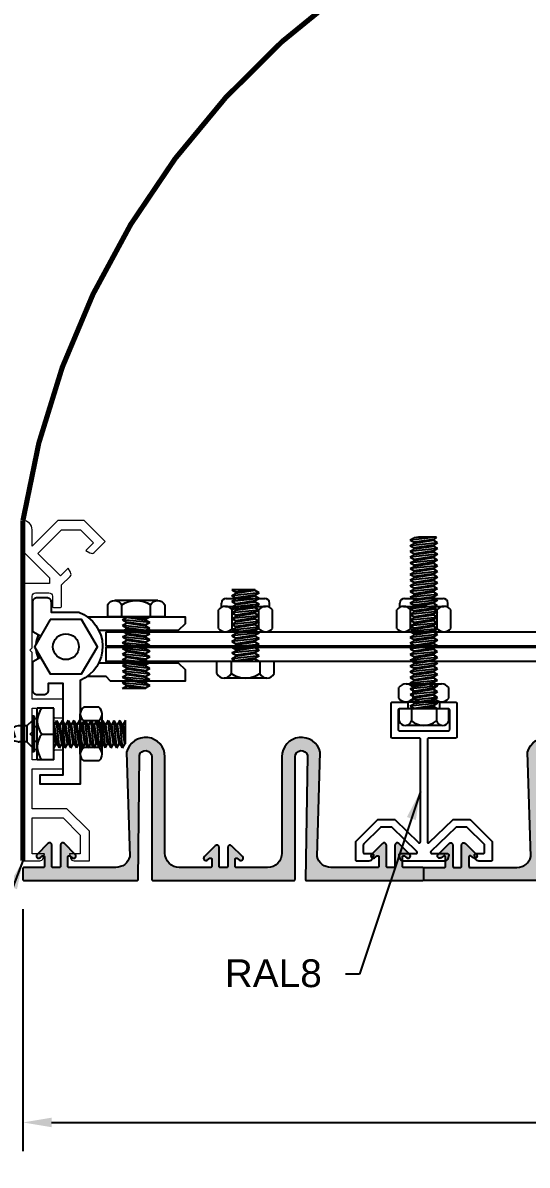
# Model space of a CAD drawing. Header units: inches. Extents: x 1.1 to 32.4, y -12.4 to 24.8.
# Drawn here: x 13.33 to 17.73, y -12.34 to -2.37 of the extents above; entities that cross this region are included whole.
import ezdxf

# ---------------------------------------------------------------- set-up
doc = ezdxf.new("R2010")
doc.units = ezdxf.units.IN
doc.header["$MEASUREMENT"] = 0
for name, color, linetype in [('Anchors', 4, 'Continuous'), ('Dimensions', 3, 'Continuous'), ('Fillers', 2, 'Continuous'), ('Metals', 7, 'Continuous')]:
    doc.layers.add(name, color=color, linetype=linetype)
doc.styles.add('Arial', font='arial.ttf')
doc.dimstyles.new('Arial', dxfattribs={"dimtxt": 0.25, "dimasz": 0.25, "dimexe": 0.25, "dimexo": 0.25, "dimgap": 0.25, "dimtad": 0, "dimtih": 1, "dimtoh": 1, "dimdec": 4, "dimzin": 0, "dimdsep": 46, "dimlunit": 4, "dimtxsty": 'Arial', "dimcen": 0.25, "dimadec": 0, "dimazin": 0, "dimtfac": 1, "dimtdec": 4, "dimtofl": 0, "dimtmove": 0, "dimatfit": 3, "dimfxl": 0, "dimfrac": 2, "dimtolj": 1, "dimtzin": 0, "dimarcsym": 0})

# ---------------------------------------------------------------- blocks, each defined once
blk = doc.blocks.new('H14112')
for p, q in [((-0.2175, 0.1036), (-0.2175, -0.0004)), ((-0.155, 0.1436), (0.155, 0.1436)), ((-0.1088, -0.0004), (-0.1088, 0.1036)), ((0.1088, -0.0004), (0.1088, 0.1036)), ((0.2175, 0.1036), (0.2175, -0.0004)), ((-0.119, 0), (-0.085, -0.0196)), ((-0.085, -0.0196), (0.0485, 0)), ((0.0943, 0), (0.085, -0.0054)), ((-0.2175, -0.0004), (0.2175, -0.0004)), ((-0.119, -0.05), (0.119, -0.025)), ((-0.119, -0.05), (-0.085, -0.0304)), ((-0.119, -0.05), (-0.085, -0.0696)), ((-0.119, -0.1), (0.119, -0.075)), ((-0.119, -0.1), (-0.085, -0.0804)), ((-0.085, -0.0304), (0.085, -0.0054)), ((-0.085, -0.0196), (-0.085, -0.0304)), ((-0.085, -0.0696), (0.085, -0.0446)), ((-0.085, -0.0804), (0.085, -0.0554)), ((-0.085, -0.0696), (-0.085, -0.0804)), ((-0.085, -0.1196), (0.085, -0.0946)), ((0.119, -0.025), (0.085, -0.0054)), ((0.119, -0.025), (0.085, -0.0446)), ((0.085, -0.0446), (0.085, -0.0554)), ((0.119, -0.075), (0.085, -0.0554)), ((0.119, -0.075), (0.085, -0.0946)), ((0.085, -0.0946), (0.085, -0.1054)), ((-0.119, -0.1), (-0.085, -0.1196)), ((-0.119, -0.15), (0.119, -0.125)), ((-0.119, -0.15), (-0.085, -0.1304)), ((-0.119, -0.15), (-0.085, -0.1696)), ((-0.119, -0.2), (0.119, -0.175)), ((-0.119, -0.2), (-0.085, -0.1804)), ((-0.085, -0.1304), (0.085, -0.1054)), ((-0.085, -0.1196), (-0.085, -0.1304)), ((-0.085, -0.1696), (0.085, -0.1446)), ((-0.085, -0.1804), (0.085, -0.1554)), ((-0.085, -0.1696), (-0.085, -0.1804)), ((-0.085, -0.2196), (0.085, -0.1946)), ((0.119, -0.125), (0.085, -0.1054)), ((0.119, -0.125), (0.085, -0.1446)), ((0.085, -0.1446), (0.085, -0.1554)), ((0.119, -0.175), (0.085, -0.1554)), ((0.119, -0.175), (0.085, -0.1946)), ((0.085, -0.1946), (0.085, -0.2054)), ((-0.119, -0.2), (-0.085, -0.2196)), ((-0.119, -0.25), (0.119, -0.225)), ((-0.119, -0.25), (-0.085, -0.2304)), ((-0.119, -0.25), (-0.085, -0.2696)), ((-0.119, -0.3), (0.119, -0.275)), ((-0.119, -0.3), (-0.085, -0.2804)), ((-0.085, -0.2304), (0.085, -0.2054)), ((-0.085, -0.2196), (-0.085, -0.2304)), ((-0.085, -0.2696), (0.085, -0.2446)), ((-0.085, -0.2804), (0.085, -0.2554)), ((-0.085, -0.2696), (-0.085, -0.2804)), ((-0.085, -0.3196), (0.085, -0.2946)), ((0.119, -0.225), (0.085, -0.2054)), ((0.119, -0.225), (0.085, -0.2446)), ((0.085, -0.2446), (0.085, -0.2554)), ((0.119, -0.275), (0.085, -0.2554)), ((0.119, -0.275), (0.085, -0.2946)), ((0.085, -0.2946), (0.085, -0.3054)), ((-0.119, -0.3), (-0.085, -0.3196)), ((-0.119, -0.35), (0.119, -0.325)), ((-0.119, -0.35), (-0.085, -0.3304)), ((-0.119, -0.35), (-0.085, -0.3696)), ((-0.119, -0.4), (0.119, -0.375)), ((-0.119, -0.4), (-0.085, -0.3804)), ((-0.085, -0.3304), (0.085, -0.3054)), ((-0.085, -0.3196), (-0.085, -0.3304)), ((-0.085, -0.3696), (0.085, -0.3446)), ((-0.085, -0.3804), (0.085, -0.3554)), ((-0.085, -0.3696), (-0.085, -0.3804)), ((-0.085, -0.4196), (0.085, -0.3946)), ((0.119, -0.325), (0.085, -0.3054)), ((0.119, -0.325), (0.085, -0.3446)), ((0.085, -0.3446), (0.085, -0.3554)), ((0.119, -0.375), (0.085, -0.3554)), ((0.119, -0.375), (0.085, -0.3946)), ((0.085, -0.3946), (0.085, -0.4054)), ((-0.119, -0.4), (-0.085, -0.4196)), ((-0.119, -0.45), (0.119, -0.425)), ((-0.119, -0.45), (-0.085, -0.4304)), ((-0.119, -0.45), (-0.085, -0.4696)), ((-0.119, -0.5), (0.119, -0.475)), ((-0.119, -0.5), (-0.085, -0.4804)), ((-0.085, -0.4304), (0.085, -0.4054)), ((-0.085, -0.4196), (-0.085, -0.4304)), ((-0.085, -0.4696), (0.085, -0.4446)), ((-0.085, -0.4804), (0.085, -0.4554)), ((-0.085, -0.4696), (-0.085, -0.4804)), ((-0.085, -0.5196), (0.085, -0.4946)), ((0.119, -0.425), (0.085, -0.4054)), ((0.119, -0.425), (0.085, -0.4446)), ((0.085, -0.4446), (0.085, -0.4554)), ((0.119, -0.475), (0.085, -0.4554)), ((0.119, -0.475), (0.085, -0.4946)), ((0.085, -0.4946), (0.085, -0.5054)), ((-0.119, -0.5), (-0.085, -0.5196)), ((-0.119, -0.55), (0.119, -0.525)), ((-0.119, -0.55), (-0.085, -0.5304)), ((-0.119, -0.55), (-0.085, -0.5696)), ((-0.119, -0.6), (0.119, -0.575)), ((-0.119, -0.6), (-0.085, -0.5804)), ((-0.085, -0.5304), (0.085, -0.5054)), ((-0.085, -0.5196), (-0.085, -0.5304)), ((-0.085, -0.5696), (0.085, -0.5446)), ((-0.085, -0.5804), (0.085, -0.5554)), ((-0.085, -0.5696), (-0.085, -0.5804)), ((-0.085, -0.6196), (0.085, -0.5946)), ((0.119, -0.525), (0.085, -0.5054)), ((0.119, -0.525), (0.085, -0.5446)), ((0.085, -0.5446), (0.085, -0.5554)), ((0.119, -0.575), (0.085, -0.5554)), ((0.119, -0.575), (0.085, -0.5946)), ((0.085, -0.5946), (0.085, -0.6054)), ((-0.119, -0.6), (-0.085, -0.6196)), ((-0.119, -0.65), (0.119, -0.625)), ((-0.119, -0.65), (-0.085, -0.6304)), ((-0.119, -0.65), (-0.085, -0.6696)), ((-0.119, -0.7), (0.119, -0.675)), ((-0.119, -0.7), (-0.085, -0.6804)), ((-0.085, -0.6304), (0.085, -0.6054)), ((-0.085, -0.6196), (-0.085, -0.6304)), ((-0.085, -0.6696), (0.085, -0.6446)), ((-0.085, -0.6804), (0.085, -0.6554)), ((-0.085, -0.6696), (-0.085, -0.6804)), ((-0.085, -0.7196), (0.085, -0.6946)), ((0.119, -0.625), (0.085, -0.6054)), ((0.119, -0.625), (0.085, -0.6446)), ((0.085, -0.6446), (0.085, -0.6554)), ((0.119, -0.675), (0.085, -0.6554)), ((0.119, -0.675), (0.085, -0.6946)), ((0.085, -0.6946), (0.085, -0.7054)), ((-0.119, -0.7), (-0.085, -0.7196)), ((-0.119, -0.75), (0.119, -0.725)), ((-0.119, -0.75), (-0.085, -0.7304)), ((-0.119, -0.75), (-0.085, -0.7696)), ((-0.119, -0.8), (0.119, -0.775)), ((-0.119, -0.8), (-0.085, -0.7804)), ((-0.085, -0.7304), (0.085, -0.7054)), ((-0.085, -0.7196), (-0.085, -0.7304)), ((-0.085, -0.7696), (0.085, -0.7446)), ((-0.085, -0.7804), (0.085, -0.7554)), ((-0.085, -0.7696), (-0.085, -0.7804)), ((-0.085, -0.8196), (0.085, -0.7946)), ((0.119, -0.725), (0.085, -0.7054)), ((0.119, -0.725), (0.085, -0.7446)), ((0.085, -0.7446), (0.085, -0.7554)), ((0.119, -0.775), (0.085, -0.7554)), ((0.119, -0.775), (0.085, -0.7946)), ((0.085, -0.7946), (0.085, -0.8054)), ((-0.119, -0.8), (-0.085, -0.8196)), ((-0.119, -0.85), (0.119, -0.825)), ((-0.119, -0.85), (-0.085, -0.8304)), ((-0.119, -0.85), (-0.085, -0.8696)), ((-0.119, -0.9), (0.119, -0.875)), ((-0.119, -0.9), (-0.085, -0.8804)), ((-0.085, -0.8304), (0.085, -0.8054)), ((-0.085, -0.8196), (-0.085, -0.8304)), ((-0.085, -0.8696), (0.085, -0.8446)), ((-0.085, -0.8804), (0.085, -0.8554)), ((-0.085, -0.8696), (-0.085, -0.8804)), ((-0.085, -0.9196), (0.085, -0.8946)), ((0.119, -0.825), (0.085, -0.8054)), ((0.119, -0.825), (0.085, -0.8446)), ((0.085, -0.8446), (0.085, -0.8554)), ((0.119, -0.875), (0.085, -0.8554)), ((0.119, -0.875), (0.085, -0.8946)), ((0.085, -0.8946), (0.085, -0.9054)), ((-0.119, -0.9), (-0.085, -0.9196)), ((-0.119, -0.95), (0.119, -0.925)), ((-0.119, -0.95), (-0.085, -0.9304)), ((-0.119, -0.95), (-0.085, -0.9696)), ((-0.119, -1), (0.119, -0.975)), ((-0.119, -1), (-0.085, -0.9804)), ((-0.085, -0.9304), (0.085, -0.9054)), ((-0.085, -0.9196), (-0.085, -0.9304)), ((-0.085, -0.9696), (0.085, -0.9446)), ((-0.085, -0.9804), (0.085, -0.9554)), ((-0.085, -0.9696), (-0.085, -0.9804)), ((-0.085, -1.0196), (0.085, -0.9946)), ((0.119, -0.925), (0.085, -0.9054)), ((0.119, -0.925), (0.085, -0.9446)), ((0.085, -0.9446), (0.085, -0.9554)), ((0.119, -0.975), (0.085, -0.9554)), ((0.119, -0.975), (0.085, -0.9946)), ((0.085, -0.9946), (0.085, -1.0054)), ((-0.119, -1), (-0.085, -1.0196)), ((-0.119, -1.05), (0.119, -1.025)), ((-0.119, -1.05), (-0.085, -1.0304)), ((-0.119, -1.05), (-0.085, -1.0696)), ((-0.119, -1.1), (0.119, -1.075)), ((-0.119, -1.1), (-0.085, -1.0804)), ((-0.085, -1.0304), (0.085, -1.0054)), ((-0.085, -1.0196), (-0.085, -1.0304)), ((-0.085, -1.0696), (0.085, -1.0446)), ((-0.085, -1.0804), (0.085, -1.0554)), ((-0.085, -1.0696), (-0.085, -1.0804)), ((-0.085, -1.1196), (0.085, -1.0946)), ((0.119, -1.025), (0.085, -1.0054)), ((0.119, -1.025), (0.085, -1.0446)), ((0.085, -1.0446), (0.085, -1.0554)), ((0.119, -1.075), (0.085, -1.0554)), ((0.119, -1.075), (0.085, -1.0946)), ((0.085, -1.0946), (0.085, -1.1054)), ((-0.119, -1.1), (-0.085, -1.1196)), ((-0.119, -1.15), (0.119, -1.125)), ((-0.119, -1.15), (-0.085, -1.1304)), ((-0.119, -1.15), (-0.085, -1.1696)), ((-0.119, -1.2), (0.119, -1.175)), ((-0.119, -1.2), (-0.085, -1.1804)), ((-0.085, -1.1304), (0.085, -1.1054)), ((-0.085, -1.1196), (-0.085, -1.1304)), ((-0.085, -1.1696), (0.085, -1.1446)), ((-0.085, -1.1804), (0.085, -1.1554)), ((-0.085, -1.1696), (-0.085, -1.1804)), ((-0.085, -1.2196), (0.085, -1.1946)), ((0.119, -1.125), (0.085, -1.1054)), ((0.119, -1.125), (0.085, -1.1446)), ((0.085, -1.1446), (0.085, -1.1554)), ((0.119, -1.175), (0.085, -1.1554)), ((0.119, -1.175), (0.085, -1.1946)), ((0.085, -1.1946), (0.085, -1.2054)), ((-0.119, -1.2), (-0.085, -1.2196)), ((-0.119, -1.25), (0.119, -1.225)), ((-0.119, -1.25), (-0.085, -1.2304)), ((-0.119, -1.25), (-0.085, -1.2696)), ((-0.119, -1.3), (0.119, -1.275)), ((-0.119, -1.3), (-0.085, -1.2804)), ((-0.085, -1.2304), (0.085, -1.2054)), ((-0.085, -1.2196), (-0.085, -1.2304)), ((-0.085, -1.2696), (0.085, -1.2446)), ((-0.085, -1.2804), (0.085, -1.2554)), ((-0.085, -1.2696), (-0.085, -1.2804)), ((-0.085, -1.3196), (0.085, -1.2946)), ((0.119, -1.225), (0.085, -1.2054)), ((0.119, -1.225), (0.085, -1.2446)), ((0.085, -1.2446), (0.085, -1.2554)), ((0.119, -1.275), (0.085, -1.2554)), ((0.119, -1.275), (0.085, -1.2946)), ((0.085, -1.2946), (0.085, -1.3054)), ((-0.119, -1.3), (-0.085, -1.3196)), ((-0.119, -1.35), (0.119, -1.325)), ((-0.119, -1.35), (-0.085, -1.3304)), ((-0.119, -1.35), (-0.085, -1.3696)), ((-0.119, -1.4), (0.119, -1.375)), ((-0.119, -1.4), (-0.085, -1.3804)), ((-0.085, -1.3304), (0.085, -1.3054)), ((-0.085, -1.3196), (-0.085, -1.3304)), ((-0.085, -1.3696), (0.085, -1.3446)), ((-0.085, -1.3804), (0.085, -1.3554)), ((-0.085, -1.3696), (-0.085, -1.3804)), ((-0.085, -1.4196), (0.085, -1.3946)), ((0.119, -1.325), (0.085, -1.3054)), ((0.119, -1.325), (0.085, -1.3446)), ((0.085, -1.3446), (0.085, -1.3554)), ((0.119, -1.375), (0.085, -1.3554)), ((0.119, -1.375), (0.085, -1.3946)), ((0.085, -1.3946), (0.085, -1.4054)), ((-0.119, -1.4), (-0.085, -1.4196)), ((-0.119, -1.45), (0.119, -1.425)), ((-0.119, -1.45), (-0.085, -1.4304)), ((-0.119, -1.45), (-0.085, -1.4696)), ((-0.1099, -1.5), (0.119, -1.475)), ((-0.1099, -1.5), (-0.085, -1.4804)), ((-0.085, -1.4304), (0.085, -1.4054)), ((-0.085, -1.4196), (-0.085, -1.4304)), ((-0.085, -1.4696), (0.085, -1.4446)), ((-0.085, -1.4804), (0.085, -1.4554)), ((-0.085, -1.4696), (-0.085, -1.4804)), ((0.0485, -1.5), (0.085, -1.4946)), ((0.119, -1.425), (0.085, -1.4054)), ((0.119, -1.425), (0.085, -1.4446)), ((0.085, -1.4446), (0.085, -1.4554)), ((0.119, -1.475), (0.085, -1.4554)), ((0.119, -1.475), (0.085, -1.4946)), ((-0.1099, -1.5), (0.0485, -1.5))]:
    blk.add_line(p, q)
for centre, radius, start, end in [((-0.1631, 0.0867), 0.057, 17.32121, 162.67879), ((0, -0.0242), 0.1678, 49.61133, 130.38867), ((0.1631, 0.0867), 0.057, 17.32121, 162.67879)]:
    blk.add_arc(centre, radius, start, end)
blk = doc.blocks.new('HLN14S')
for p, q in [((-0.2096, 0.2133), (-0.2096, 0.2502)), ((-0.1759, 0.2217), (0.1759, 0.2217)), ((-0.1678, 0.292), (0.1678, 0.292)), ((0.2096, 0.2133), (0.2096, 0.2502)), ((-0.2345, 0.03), (-0.2345, 0.1917)), ((-0.1173, 0.03), (-0.1173, 0.1917)), ((0.1172, 0.03), (0.1172, 0.1917)), ((0.2345, 0.03), (0.2345, 0.1917)), ((-0.1759, 0), (0.1759, 0))]:
    blk.add_line(p, q)
for centre, radius, start, end in [((-0.1759, 0.1494), 0.0723, 35.77511, 144.22489), ((-0.1678, 0.2502), 0.0418, 90, 180), ((0, -0.0223), 0.244, 61.28133, 118.71867), ((0.1759, 0.1494), 0.0723, 35.77511, 144.22489), ((0.1678, 0.2502), 0.0418, 0, 90), ((-0.1759, 0.0723), 0.0723, 215.77511, 324.22489), ((0, 0.244), 0.244, 241.28133, 298.71867), ((0.1759, 0.0723), 0.0723, 215.77511, 324.22489)]:
    blk.add_arc(centre, radius, start, end)
blk = doc.blocks.new('HJN14')
for p, q in [((-0.155, 0), (0.155, 0)), ((-0.2175, -0.1242), (-0.2175, -0.032)), ((-0.0925, -0.1242), (-0.0925, -0.032)), ((0.0925, -0.1242), (0.0925, -0.032)), ((0.2175, -0.1242), (0.2175, -0.032)), ((-0.155, -0.1562), (0.155, -0.1562))]:
    blk.add_line(p, q)
for centre, radius, start, end in [((-0.155, -0.077), 0.077, 35.77511, 144.22489), ((0, -0.1497), 0.1497, 51.83429, 128.16571), ((0.155, -0.077), 0.077, 35.77511, 144.22489), ((-0.155, -0.0792), 0.077, 215.77511, 324.22489), ((0, -0.0066), 0.1497, 231.83429, 308.16571), ((0.155, -0.0792), 0.077, 215.77511, 324.22489)]:
    blk.add_arc(centre, radius, start, end)
blk = doc.blocks.new('HN14S')
for p, q in [((-0.1759, 0), (0.1759, 0)), ((-0.2345, -0.1613), (-0.2345, -0.03)), ((-0.1172, -0.1613), (-0.1172, -0.03)), ((0.1172, -0.1613), (0.1172, -0.03)), ((0.2345, -0.1613), (0.2345, -0.03)), ((-0.1759, -0.1914), (0.1759, -0.1914))]:
    blk.add_line(p, q)
for centre, radius, start, end in [((-0.1759, -0.0723), 0.0723, 35.77511, 144.22489), ((0, -0.244), 0.244, 61.28133, 118.71867), ((0.1759, -0.0723), 0.0723, 35.77511, 144.22489), ((-0.1759, -0.1191), 0.0723, 215.77511, 324.22489), ((0, 0.0527), 0.244, 241.28133, 298.71867), ((0.1759, -0.1191), 0.0723, 215.77511, 324.22489)]:
    blk.add_arc(centre, radius, start, end)
blk = doc.blocks.new('H1458 TURNED')
for p, q in [((2.0034, 22.6635), (1.8594, 22.6635)), ((1.8594, 22.2135), (1.8594, 22.6635)), ((2.0034, 22.2135), (2.0034, 22.6635)), ((2.0284, 22.5566), (2.0087, 22.5226)), ((2.0284, 22.5566), (2.048, 22.5226)), ((2.0534, 22.3186), (2.0284, 22.5566)), ((2.0784, 22.5566), (2.0587, 22.5226)), ((2.0784, 22.5566), (2.098, 22.5226)), ((2.1034, 22.3186), (2.0784, 22.5566)), ((2.1284, 22.5566), (2.1087, 22.5226)), ((2.1284, 22.5566), (2.148, 22.5226)), ((2.1534, 22.3186), (2.1284, 22.5566)), ((2.1784, 22.5566), (2.1587, 22.5226)), ((2.1784, 22.5566), (2.198, 22.5226)), ((2.2034, 22.3186), (2.1784, 22.5566)), ((2.2284, 22.5566), (2.2087, 22.5226)), ((2.2284, 22.5566), (2.248, 22.5226)), ((2.2534, 22.3186), (2.2284, 22.5566)), ((2.2784, 22.5566), (2.2587, 22.5226)), ((2.2784, 22.5566), (2.298, 22.5226)), ((2.3034, 22.3186), (2.2784, 22.5566)), ((2.3284, 22.5566), (2.3087, 22.5226)), ((2.3284, 22.5566), (2.348, 22.5226)), ((2.3534, 22.3186), (2.3284, 22.5566)), ((2.3784, 22.5566), (2.3587, 22.5226)), ((2.3784, 22.5566), (2.398, 22.5226)), ((2.4034, 22.3186), (2.3784, 22.5566)), ((2.4284, 22.5566), (2.4087, 22.5226)), ((2.4284, 22.5566), (2.448, 22.5226)), ((2.4534, 22.3186), (2.4284, 22.5566)), ((2.4784, 22.5566), (2.4587, 22.5226)), ((2.4784, 22.5566), (2.498, 22.5226)), ((2.5034, 22.3186), (2.4784, 22.5566)), ((2.5284, 22.5566), (2.5087, 22.5226)), ((2.5284, 22.5566), (2.548, 22.5226)), ((2.5534, 22.3186), (2.5284, 22.5566)), ((2.5784, 22.5566), (2.5587, 22.5226)), ((2.5784, 22.5566), (2.598, 22.5226)), ((2.6034, 22.3186), (2.5784, 22.5566)), ((2.6284, 22.5566), (2.6087, 22.5226)), ((2.6284, 22.3526), (2.6284, 22.5566)), ((1.8994, 22.4385), (2.0034, 22.4385)), ((2.0034, 22.5319), (2.0087, 22.5226)), ((2.023, 22.3526), (2.0034, 22.4861)), ((2.0337, 22.3526), (2.0087, 22.5226)), ((2.073, 22.3526), (2.048, 22.5226)), ((2.048, 22.5226), (2.0587, 22.5226)), ((2.0837, 22.3526), (2.0587, 22.5226)), ((2.123, 22.3526), (2.098, 22.5226)), ((2.098, 22.5226), (2.1087, 22.5226)), ((2.1337, 22.3526), (2.1087, 22.5226)), ((2.173, 22.3526), (2.148, 22.5226)), ((2.148, 22.5226), (2.1587, 22.5226)), ((2.1837, 22.3526), (2.1587, 22.5226)), ((2.223, 22.3526), (2.198, 22.5226)), ((2.198, 22.5226), (2.2087, 22.5226)), ((2.2337, 22.3526), (2.2087, 22.5226)), ((2.273, 22.3526), (2.248, 22.5226)), ((2.248, 22.5226), (2.2587, 22.5226)), ((2.2837, 22.3526), (2.2587, 22.5226)), ((2.298, 22.5226), (2.3087, 22.5226)), ((2.323, 22.3526), (2.298, 22.5226)), ((2.3337, 22.3526), (2.3087, 22.5226)), ((2.373, 22.3526), (2.348, 22.5226)), ((2.348, 22.5226), (2.3587, 22.5226)), ((2.3837, 22.3526), (2.3587, 22.5226)), ((2.423, 22.3526), (2.398, 22.5226)), ((2.398, 22.5226), (2.4087, 22.5226)), ((2.4337, 22.3526), (2.4087, 22.5226)), ((2.473, 22.3526), (2.448, 22.5226)), ((2.448, 22.5226), (2.4587, 22.5226)), ((2.4837, 22.3526), (2.4587, 22.5226)), ((2.523, 22.3526), (2.498, 22.5226)), ((2.498, 22.5226), (2.5087, 22.5226)), ((2.5337, 22.3526), (2.5087, 22.5226)), ((2.573, 22.3526), (2.548, 22.5226)), ((2.548, 22.5226), (2.5587, 22.5226)), ((2.5837, 22.3526), (2.5587, 22.5226)), ((2.598, 22.5226), (2.6087, 22.5226)), ((2.623, 22.3526), (2.598, 22.5226)), ((2.6284, 22.3891), (2.6087, 22.5226)), ((2.0034, 22.3186), (2.023, 22.3526)), ((2.023, 22.3526), (2.0337, 22.3526)), ((2.0534, 22.3186), (2.0337, 22.3526)), ((2.0534, 22.3186), (2.073, 22.3526)), ((2.073, 22.3526), (2.0837, 22.3526)), ((2.1034, 22.3186), (2.0837, 22.3526)), ((2.1034, 22.3186), (2.123, 22.3526)), ((2.123, 22.3526), (2.1337, 22.3526)), ((2.1534, 22.3186), (2.1337, 22.3526)), ((2.1534, 22.3186), (2.173, 22.3526)), ((2.173, 22.3526), (2.1837, 22.3526)), ((2.2034, 22.3186), (2.1837, 22.3526)), ((2.2034, 22.3186), (2.223, 22.3526)), ((2.223, 22.3526), (2.2337, 22.3526)), ((2.2534, 22.3186), (2.2337, 22.3526)), ((2.2534, 22.3186), (2.273, 22.3526)), ((2.273, 22.3526), (2.2837, 22.3526)), ((2.3034, 22.3186), (2.2837, 22.3526)), ((2.3034, 22.3186), (2.323, 22.3526)), ((2.323, 22.3526), (2.3337, 22.3526)), ((2.3534, 22.3186), (2.3337, 22.3526)), ((2.3534, 22.3186), (2.373, 22.3526)), ((2.373, 22.3526), (2.3837, 22.3526)), ((2.4034, 22.3186), (2.3837, 22.3526)), ((2.4034, 22.3186), (2.423, 22.3526)), ((2.423, 22.3526), (2.4337, 22.3526)), ((2.4534, 22.3186), (2.4337, 22.3526)), ((2.4534, 22.3186), (2.473, 22.3526)), ((2.473, 22.3526), (2.4837, 22.3526)), ((2.5034, 22.3186), (2.4837, 22.3526)), ((2.5034, 22.3186), (2.523, 22.3526)), ((2.523, 22.3526), (2.5337, 22.3526)), ((2.5534, 22.3186), (2.5337, 22.3526)), ((2.5534, 22.3186), (2.573, 22.3526)), ((2.573, 22.3526), (2.5837, 22.3526)), ((2.6034, 22.3186), (2.5837, 22.3526)), ((2.6034, 22.3186), (2.623, 22.3526)), ((2.623, 22.3526), (2.6284, 22.3526)), ((2.0034, 22.2135), (1.8594, 22.2135)), ((2.0034, 22.2135), (1.8994, 22.2135))]:
    blk.add_line(p, q)
for centre in [(2.0356, 22.551), (2.0356, 22.326)]:
    blk.add_arc(centre, 0.1767, 140.45392, 219.54608)
blk = doc.blocks.new('TH316134 BEYOND')
for p, q in [((-0.1567, 0.0187), (0.1567, 0.0187)), ((-0.1567, 0), (-0.1567, 0.0187)), ((-0.1567, 0), (0.1567, 0)), ((-0.1352, 0.029), (-0.1337, 0.046)), ((-0.1148, 0), (-0.0697, -0.045)), ((-0.0645, 0.0187), (-0.0645, 0.046)), ((0.0645, 0.0187), (0.0645, 0.046)), ((0.1148, 0), (0.0697, -0.045)), ((0.1352, 0.029), (0.1337, 0.046)), ((0.1567, 0.0187), (0.1567, 0)), ((-0.0697, -0.045), (0.0697, -0.045)), ((-0.0697, -0.045), (-0.0697, -0.1121)), ((0.0697, -0.045), (0.0697, -0.1121)), ((-0.0862, -0.2344), (0.0862, -0.1836)), ((-0.0737, -0.1836), (0.0321, -0.1471)), ((-0.0737, -0.1836), (-0.0622, -0.1774)), ((-0.0737, -0.1836), (-0.0622, -0.1898)), ((-0.0687, -0.1217), (-0.0633, -0.1477)), ((0.0321, -0.1471), (-0.0622, -0.1898)), ((-0.0622, -0.1774), (0.0321, -0.1471)), ((-0.0622, -0.1573), (-0.0622, -0.1774)), ((0.0622, -0.1707), (-0.0622, -0.2215)), ((-0.0622, -0.1898), (-0.0622, -0.2215)), ((0.0622, -0.1965), (-0.0622, -0.2473)), ((0.0622, -0.1573), (0.0622, -0.1707)), ((0.0862, -0.1836), (0.0622, -0.1707)), ((0.0862, -0.1836), (0.0622, -0.1965)), ((0.0622, -0.1965), (0.0622, -0.2282)), ((0.0687, -0.1217), (0.0633, -0.1477)), ((-0.0862, -0.2344), (-0.0622, -0.2215)), ((-0.0862, -0.2344), (-0.0622, -0.2473)), ((-0.0862, -0.3359), (0.0862, -0.2852)), ((-0.0737, -0.2852), (0.0737, -0.2344)), ((-0.0737, -0.2852), (-0.0622, -0.279)), ((-0.0737, -0.2852), (-0.0622, -0.2913)), ((-0.0622, -0.279), (0.0622, -0.2282)), ((0.0622, -0.2405), (-0.0622, -0.2913)), ((-0.0622, -0.2473), (-0.0622, -0.279)), ((0.0622, -0.2722), (-0.0622, -0.323)), ((-0.0622, -0.2913), (-0.0622, -0.323)), ((0.0622, -0.2981), (-0.0622, -0.3489)), ((0.0737, -0.2344), (0.0622, -0.2282)), ((0.0737, -0.2344), (0.0622, -0.2405)), ((0.0622, -0.2405), (0.0622, -0.2722)), ((0.0862, -0.2852), (0.0622, -0.2722)), ((0.0862, -0.2852), (0.0622, -0.2981)), ((0.0622, -0.2981), (0.0622, -0.3298)), ((-0.0862, -0.3359), (-0.0622, -0.323)), ((-0.0862, -0.3359), (-0.0622, -0.3489)), ((-0.0862, -0.4375), (0.0862, -0.3867)), ((-0.0737, -0.3867), (0.0737, -0.3359)), ((-0.0737, -0.3867), (-0.0622, -0.3806)), ((-0.0737, -0.3867), (-0.0622, -0.3929)), ((-0.0622, -0.3806), (0.0622, -0.3298)), ((0.0622, -0.3421), (-0.0622, -0.3929)), ((-0.0622, -0.3489), (-0.0622, -0.3806)), ((0.0622, -0.3738), (-0.0622, -0.4246)), ((-0.0622, -0.3929), (-0.0622, -0.4246)), ((0.0737, -0.3359), (0.0622, -0.3298)), ((0.0737, -0.3359), (0.0622, -0.3421)), ((0.0622, -0.3421), (0.0622, -0.3738)), ((0.0862, -0.3867), (0.0622, -0.3738)), ((0.0862, -0.3867), (0.0622, -0.3996)), ((-0.0862, -0.4375), (-0.0622, -0.4246)), ((-0.0862, -0.4375), (-0.0622, -0.4504)), ((-0.0862, -0.5391), (0.0862, -0.4883)), ((-0.0737, -0.4883), (0.0737, -0.4375)), ((-0.0737, -0.4883), (-0.0622, -0.4821)), ((-0.0737, -0.4883), (-0.0622, -0.4944)), ((0.0622, -0.3996), (-0.0622, -0.4504)), ((-0.0622, -0.4821), (0.0622, -0.4313)), ((0.0622, -0.4437), (-0.0622, -0.4944)), ((-0.0622, -0.4504), (-0.0622, -0.4821)), ((0.0622, -0.4754), (-0.0622, -0.5261)), ((-0.0622, -0.4944), (-0.0622, -0.5261)), ((0.0622, -0.3996), (0.0622, -0.4313)), ((0.0737, -0.4375), (0.0622, -0.4313)), ((0.0737, -0.4375), (0.0622, -0.4437)), ((0.0622, -0.4437), (0.0622, -0.4754)), ((0.0862, -0.4883), (0.0622, -0.4754)), ((0.0862, -0.4883), (0.0622, -0.5012)), ((-0.0862, -0.5391), (-0.0622, -0.5261)), ((-0.0862, -0.5391), (-0.0622, -0.552)), ((-0.0862, -0.6406), (0.0862, -0.5898)), ((-0.0737, -0.5898), (0.0737, -0.5391)), ((-0.0737, -0.5898), (-0.0622, -0.5837)), ((-0.0737, -0.5898), (-0.0622, -0.596)), ((0.0622, -0.5012), (-0.0622, -0.552)), ((-0.0622, -0.5837), (0.0622, -0.5329)), ((0.0622, -0.5452), (-0.0622, -0.596)), ((-0.0622, -0.552), (-0.0622, -0.5837)), ((0.0622, -0.5769), (-0.0622, -0.6277)), ((-0.0622, -0.596), (-0.0622, -0.6277)), ((0.0622, -0.5012), (0.0622, -0.5329)), ((0.0737, -0.5391), (0.0622, -0.5329)), ((0.0737, -0.5391), (0.0622, -0.5452)), ((0.0622, -0.5452), (0.0622, -0.5769)), ((0.0862, -0.5898), (0.0622, -0.5769)), ((0.0862, -0.5898), (0.0622, -0.6028)), ((-0.0862, -0.6406), (-0.0622, -0.6277)), ((-0.0862, -0.6406), (-0.0622, -0.6535)), ((-0.0862, -0.7422), (0.0862, -0.6914)), ((-0.0737, -0.6914), (0.0737, -0.6406)), ((-0.0737, -0.6914), (-0.0622, -0.6852)), ((-0.0737, -0.6914), (-0.0622, -0.6976)), ((0.0622, -0.6028), (-0.0622, -0.6535)), ((-0.0622, -0.6852), (0.0622, -0.6345)), ((0.0622, -0.6468), (-0.0622, -0.6976)), ((-0.0622, -0.6535), (-0.0622, -0.6852)), ((0.0622, -0.6785), (-0.0622, -0.7293)), ((-0.0622, -0.6976), (-0.0622, -0.7293)), ((0.0622, -0.6028), (0.0622, -0.6345)), ((0.0737, -0.6406), (0.0622, -0.6345)), ((0.0737, -0.6406), (0.0622, -0.6468)), ((0.0622, -0.6468), (0.0622, -0.6785)), ((0.0862, -0.6914), (0.0622, -0.6785)), ((0.0862, -0.6914), (0.0622, -0.7043)), ((-0.0862, -0.7422), (-0.0622, -0.7293)), ((-0.0862, -0.7422), (-0.0622, -0.7551)), ((-0.0862, -0.8437), (0.0862, -0.793)), ((-0.0737, -0.793), (0.0737, -0.7422)), ((-0.0737, -0.793), (-0.0622, -0.7868)), ((-0.0737, -0.793), (-0.0622, -0.7991)), ((0.0622, -0.7043), (-0.0622, -0.7551)), ((-0.0622, -0.7868), (0.0622, -0.736)), ((0.0622, -0.7484), (-0.0622, -0.7991)), ((-0.0622, -0.7551), (-0.0622, -0.7868)), ((0.0622, -0.78), (-0.0622, -0.8308)), ((0.0622, -0.7043), (0.0622, -0.736)), ((0.0737, -0.7422), (0.0622, -0.736)), ((0.0737, -0.7422), (0.0622, -0.7484)), ((0.0622, -0.7484), (0.0622, -0.78)), ((0.0862, -0.793), (0.0622, -0.78)), ((0.0862, -0.793), (0.0622, -0.8059)), ((-0.0862, -0.8437), (-0.0622, -0.8308)), ((-0.0862, -0.8437), (-0.0622, -0.8567)), ((-0.0862, -0.9453), (0.0862, -0.8945)), ((-0.0737, -0.8945), (0.0737, -0.8437)), ((-0.0737, -0.8945), (-0.0622, -0.8884)), ((-0.0737, -0.8945), (-0.0622, -0.9007)), ((-0.0622, -0.7991), (-0.0622, -0.8308)), ((0.0622, -0.8059), (-0.0622, -0.8567)), ((-0.0622, -0.8884), (0.0622, -0.8376)), ((0.0622, -0.8499), (-0.0622, -0.9007)), ((-0.0622, -0.8567), (-0.0622, -0.8884)), ((0.0622, -0.8816), (-0.0622, -0.9324)), ((0.0622, -0.8059), (0.0622, -0.8376)), ((0.0737, -0.8437), (0.0622, -0.8376)), ((0.0737, -0.8437), (0.0622, -0.8499)), ((0.0622, -0.8499), (0.0622, -0.8816)), ((0.0862, -0.8945), (0.0622, -0.8816)), ((0.0862, -0.8945), (0.0622, -0.9075)), ((-0.0862, -0.9453), (-0.0622, -0.9324)), ((-0.0862, -0.9453), (-0.0622, -0.9582)), ((-0.0862, -1.0469), (0.0862, -0.9961)), ((-0.0737, -0.9961), (0.0737, -0.9453)), ((-0.0737, -0.9961), (-0.0622, -0.9899)), ((-0.0737, -0.9961), (-0.0622, -1.0023)), ((-0.0622, -0.9007), (-0.0622, -0.9324)), ((0.0622, -0.9075), (-0.0622, -0.9582)), ((-0.0622, -0.9899), (0.0622, -0.9391)), ((0.0622, -0.9515), (-0.0622, -1.0023)), ((-0.0622, -0.9582), (-0.0622, -0.9899)), ((0.0622, -0.9832), (-0.0622, -1.034)), ((0.0622, -0.9075), (0.0622, -0.9391)), ((0.0737, -0.9453), (0.0622, -0.9391)), ((0.0737, -0.9453), (0.0622, -0.9515)), ((0.0622, -0.9515), (0.0622, -0.9832)), ((0.0862, -0.9961), (0.0622, -0.9832)), ((0.0862, -0.9961), (0.0622, -1.009)), ((-0.0862, -1.0469), (-0.0622, -1.034)), ((-0.0862, -1.0469), (-0.0622, -1.0598)), ((-0.0737, -1.0977), (0.0737, -1.0469)), ((-0.0737, -1.0977), (-0.0622, -1.0915)), ((-0.0622, -1.0023), (-0.0622, -1.034)), ((0.0622, -1.009), (-0.0622, -1.0598)), ((-0.0622, -1.0915), (0.0622, -1.0407)), ((0.0622, -1.053), (-0.0622, -1.1038)), ((-0.0622, -1.0598), (-0.0622, -1.0915)), ((0.0622, -1.0847), (-0.0622, -1.1355)), ((0.0622, -1.009), (0.0622, -1.0407)), ((0.0737, -1.0469), (0.0622, -1.0407)), ((0.0737, -1.0469), (0.0622, -1.053)), ((0.0622, -1.053), (0.0622, -1.0847)), ((0.0862, -1.0977), (0.0622, -1.0847)), ((-0.0862, -1.1484), (0.0862, -1.0977)), ((-0.0862, -1.1484), (-0.0622, -1.1355)), ((-0.0862, -1.1484), (-0.0622, -1.1614)), ((-0.0737, -1.0977), (-0.0622, -1.1038)), ((-0.0737, -1.1992), (0.0737, -1.1484)), ((-0.0737, -1.1992), (-0.0622, -1.1931)), ((-0.0622, -1.1038), (-0.0622, -1.1355)), ((0.0622, -1.1106), (-0.0622, -1.1614)), ((-0.0622, -1.1931), (0.0622, -1.1423)), ((0.0622, -1.1546), (-0.0622, -1.2054)), ((-0.0622, -1.1614), (-0.0622, -1.1931)), ((0.0622, -1.1863), (-0.0622, -1.2371)), ((0.0862, -1.0977), (0.0622, -1.1106)), ((0.0622, -1.1106), (0.0622, -1.1423)), ((0.0737, -1.1484), (0.0622, -1.1423)), ((0.0737, -1.1484), (0.0622, -1.1546)), ((0.0622, -1.1546), (0.0622, -1.1863)), ((0.0862, -1.1992), (0.0622, -1.1863)), ((-0.0862, -1.25), (0.0862, -1.1992)), ((-0.0862, -1.25), (-0.0622, -1.2371)), ((-0.0862, -1.25), (-0.0622, -1.2629)), ((-0.0737, -1.1992), (-0.0622, -1.2054)), ((-0.0737, -1.3008), (0.0737, -1.25)), ((-0.0737, -1.3008), (-0.0622, -1.2946)), ((-0.0622, -1.2054), (-0.0622, -1.2371)), ((0.0622, -1.2121), (-0.0622, -1.2629)), ((-0.0622, -1.2946), (0.0622, -1.2438)), ((0.0622, -1.2562), (-0.0622, -1.3069)), ((-0.0622, -1.2629), (-0.0622, -1.2946)), ((0.0622, -1.2879), (-0.0622, -1.3386)), ((0.0862, -1.1992), (0.0622, -1.2121)), ((0.0622, -1.2121), (0.0622, -1.2438)), ((0.0737, -1.25), (0.0622, -1.2438)), ((0.0737, -1.25), (0.0622, -1.2562)), ((0.0622, -1.2562), (0.0622, -1.2879)), ((0.0862, -1.3008), (0.0622, -1.2879)), ((-0.0862, -1.3516), (0.0862, -1.3008)), ((-0.0862, -1.3516), (-0.0622, -1.3386)), ((-0.0862, -1.3516), (-0.0622, -1.3645)), ((-0.0737, -1.3008), (-0.0622, -1.3069)), ((-0.0737, -1.4023), (0.0737, -1.3516)), ((-0.0622, -1.3069), (-0.0622, -1.3386)), ((0.0622, -1.3137), (-0.0622, -1.3645)), ((-0.0622, -1.3962), (0.0622, -1.3454)), ((0.0622, -1.3577), (-0.0622, -1.4085)), ((-0.0622, -1.3645), (-0.0622, -1.3962)), ((0.0622, -1.3894), (-0.0622, -1.4402)), ((0.0862, -1.3008), (0.0622, -1.3137)), ((0.0622, -1.3137), (0.0622, -1.3454)), ((0.0737, -1.3516), (0.0622, -1.3454)), ((0.0737, -1.3516), (0.0622, -1.3577)), ((0.0622, -1.3577), (0.0622, -1.3894)), ((0.0862, -1.4023), (0.0622, -1.3894)), ((-0.0862, -1.4531), (0.0862, -1.4023)), ((-0.0862, -1.4531), (-0.0622, -1.4402)), ((-0.0862, -1.4531), (-0.0622, -1.466)), ((-0.0737, -1.4023), (-0.0622, -1.3962)), ((-0.0737, -1.4023), (-0.0622, -1.4085)), ((-0.0737, -1.5039), (0.0737, -1.4531)), ((-0.0622, -1.4085), (-0.0622, -1.4402)), ((0.0622, -1.4153), (-0.0622, -1.466)), ((-0.0622, -1.4977), (0.0622, -1.447)), ((0.0622, -1.4593), (-0.0622, -1.5101)), ((-0.0622, -1.466), (-0.0622, -1.4977)), ((0.0622, -1.491), (-0.0622, -1.5418)), ((0.0862, -1.4023), (0.0622, -1.4153)), ((0.0622, -1.4153), (0.0622, -1.447)), ((0.0737, -1.4531), (0.0622, -1.447)), ((0.0737, -1.4531), (0.0622, -1.4593)), ((0.0622, -1.4593), (0.0622, -1.491)), ((0.0862, -1.5039), (0.0622, -1.491)), ((-0.0862, -1.5547), (0.0862, -1.5039)), ((-0.0862, -1.5547), (-0.0622, -1.5418)), ((-0.0862, -1.5547), (-0.0622, -1.5676)), ((-0.0737, -1.5039), (-0.0622, -1.4977)), ((-0.0737, -1.5039), (-0.0622, -1.5101)), ((-0.0622, -1.5101), (-0.0622, -1.5418)), ((0.0622, -1.5168), (-0.0622, -1.5676)), ((-0.0622, -1.5676), (-0.0622, -1.5935)), ((-0.0335, -1.5916), (0.0622, -1.5485)), ((-0.0335, -1.5916), (0.0737, -1.5547)), ((0.0622, -1.5609), (-0.0335, -1.5916)), ((0.0862, -1.5039), (0.0622, -1.5168)), ((0.0622, -1.5168), (0.0622, -1.5485)), ((0.0737, -1.5547), (0.0622, -1.5485)), ((0.0737, -1.5547), (0.0622, -1.5609)), ((0.0622, -1.5609), (0.0622, -1.5935)), ((-0.0596, -1.6088), (-0.0096, -1.7516)), ((0.0596, -1.6088), (0.0096, -1.7516))]:
    blk.add_line(p, q)
for centre, radius, start, end in [((-0.1464, 0.03), 0.0112, 270, 355), ((0.1464, 0.03), 0.0112, 185, 270), ((-0.0233, -0.1121), 0.0465, 180, 191.9357), ((-0.1088, -0.1573), 0.0465, 0, 11.9357), ((0.1088, -0.1573), 0.0465, 168.0643, 180), ((0.0233, -0.1121), 0.0465, 348.0643, 0), ((-0.0158, -1.5935), 0.0465, 180, 199.30575), ((0.0158, -1.5935), 0.0465, 340.69425, 0), ((0, -1.7473), 0.0106, 204.10008, 335.89992)]:
    blk.add_arc(centre, radius, start, end)
blk = doc.blocks.new('H1458S')
for p, q in [((-0.25, 0.104), (-0.25, 0)), ((-0.1875, 0.144), (0.1875, 0.144)), ((-0.125, 0), (-0.125, 0.104)), ((0.125, 0), (0.125, 0.104)), ((0.25, 0.104), (0.25, 0)), ((-0.25, 0), (0.25, 0)), ((-0.119, 0), (-0.085, -0.0196)), ((-0.085, -0.0196), (0.0485, 0)), ((-0.119, -0.05), (0.119, -0.025)), ((-0.119, -0.05), (-0.085, -0.0304)), ((-0.119, -0.05), (-0.085, -0.0696)), ((-0.119, -0.1), (0.119, -0.075)), ((-0.119, -0.1), (-0.085, -0.0804)), ((-0.085, -0.0304), (0.085, -0.0054)), ((-0.085, -0.0196), (-0.085, -0.0304)), ((-0.085, -0.0696), (0.085, -0.0446)), ((-0.085, -0.0804), (0.085, -0.0554)), ((-0.085, -0.0696), (-0.085, -0.0804)), ((-0.085, -0.1196), (0.085, -0.0946)), ((0.0943, 0), (0.085, -0.0054)), ((0.119, -0.025), (0.085, -0.0054)), ((0.119, -0.025), (0.085, -0.0446)), ((0.085, -0.0446), (0.085, -0.0554)), ((0.119, -0.075), (0.085, -0.0554)), ((0.119, -0.075), (0.085, -0.0946)), ((0.085, -0.0946), (0.085, -0.1054)), ((-0.119, -0.1), (-0.085, -0.1196)), ((-0.119, -0.15), (0.119, -0.125)), ((-0.119, -0.15), (-0.085, -0.1304)), ((-0.119, -0.15), (-0.085, -0.1696)), ((-0.119, -0.2), (0.119, -0.175)), ((-0.119, -0.2), (-0.085, -0.1804)), ((-0.085, -0.1304), (0.085, -0.1054)), ((-0.085, -0.1196), (-0.085, -0.1304)), ((-0.085, -0.1696), (0.085, -0.1446)), ((-0.085, -0.1804), (0.085, -0.1554)), ((-0.085, -0.1696), (-0.085, -0.1804)), ((-0.085, -0.2196), (0.085, -0.1946)), ((0.119, -0.125), (0.085, -0.1054)), ((0.119, -0.125), (0.085, -0.1446)), ((0.085, -0.1446), (0.085, -0.1554)), ((0.119, -0.175), (0.085, -0.1554)), ((0.119, -0.175), (0.085, -0.1946)), ((0.085, -0.1946), (0.085, -0.2054)), ((-0.119, -0.2), (-0.085, -0.2196)), ((-0.119, -0.25), (0.119, -0.225)), ((-0.119, -0.25), (-0.085, -0.2304)), ((-0.119, -0.25), (-0.085, -0.2696)), ((-0.119, -0.3), (0.119, -0.275)), ((-0.119, -0.3), (-0.085, -0.2804)), ((-0.085, -0.2304), (0.085, -0.2054)), ((-0.085, -0.2196), (-0.085, -0.2304)), ((-0.085, -0.2696), (0.085, -0.2446)), ((-0.085, -0.2804), (0.085, -0.2554)), ((-0.085, -0.2696), (-0.085, -0.2804)), ((-0.085, -0.3196), (0.085, -0.2946)), ((0.119, -0.225), (0.085, -0.2054)), ((0.119, -0.225), (0.085, -0.2446)), ((0.085, -0.2446), (0.085, -0.2554)), ((0.119, -0.275), (0.085, -0.2554)), ((0.119, -0.275), (0.085, -0.2946)), ((0.085, -0.2946), (0.085, -0.3054)), ((-0.119, -0.3), (-0.085, -0.3196)), ((-0.119, -0.35), (0.119, -0.325)), ((-0.119, -0.35), (-0.085, -0.3304)), ((-0.119, -0.35), (-0.085, -0.3696)), ((-0.119, -0.4), (0.119, -0.375)), ((-0.119, -0.4), (-0.085, -0.3804)), ((-0.085, -0.3304), (0.085, -0.3054)), ((-0.085, -0.3196), (-0.085, -0.3304)), ((-0.085, -0.3696), (0.085, -0.3446)), ((-0.085, -0.3804), (0.085, -0.3554)), ((-0.085, -0.3696), (-0.085, -0.3804)), ((-0.085, -0.4196), (0.085, -0.3946)), ((0.119, -0.325), (0.085, -0.3054)), ((0.119, -0.325), (0.085, -0.3446)), ((0.085, -0.3446), (0.085, -0.3554)), ((0.119, -0.375), (0.085, -0.3554)), ((0.119, -0.375), (0.085, -0.3946)), ((0.085, -0.3946), (0.085, -0.4054)), ((-0.119, -0.4), (-0.085, -0.4196)), ((-0.119, -0.45), (0.119, -0.425)), ((-0.119, -0.45), (-0.085, -0.4304)), ((-0.119, -0.45), (-0.085, -0.4696)), ((-0.119, -0.5), (0.119, -0.475)), ((-0.119, -0.5), (-0.085, -0.4804)), ((-0.085, -0.4304), (0.085, -0.4054)), ((-0.085, -0.4196), (-0.085, -0.4304)), ((-0.085, -0.4696), (0.085, -0.4446)), ((-0.085, -0.4804), (0.085, -0.4554)), ((-0.085, -0.4696), (-0.085, -0.4804)), ((-0.085, -0.5196), (0.085, -0.4946)), ((0.119, -0.425), (0.085, -0.4054)), ((0.119, -0.425), (0.085, -0.4446)), ((0.085, -0.4446), (0.085, -0.4554)), ((0.119, -0.475), (0.085, -0.4554)), ((0.119, -0.475), (0.085, -0.4946)), ((0.085, -0.4946), (0.085, -0.5054)), ((-0.119, -0.5), (-0.085, -0.5196)), ((-0.119, -0.55), (0.119, -0.525)), ((-0.119, -0.55), (-0.085, -0.5304)), ((-0.119, -0.55), (-0.085, -0.5696)), ((-0.119, -0.6), (0.119, -0.575)), ((-0.119, -0.6), (-0.085, -0.5804)), ((-0.085, -0.5304), (0.085, -0.5054)), ((-0.085, -0.5196), (-0.085, -0.5304)), ((-0.085, -0.5696), (0.085, -0.5446)), ((-0.085, -0.5804), (0.085, -0.5554)), ((-0.085, -0.5696), (-0.085, -0.5804)), ((-0.085, -0.6196), (0.085, -0.5946)), ((0.119, -0.525), (0.085, -0.5054)), ((0.119, -0.525), (0.085, -0.5446)), ((0.085, -0.5446), (0.085, -0.5554)), ((0.119, -0.575), (0.085, -0.5554)), ((0.119, -0.575), (0.085, -0.5946)), ((0.085, -0.5946), (0.085, -0.6054)), ((-0.119, -0.6), (-0.085, -0.6196)), ((-0.085, -0.6196), (-0.085, -0.625)), ((-0.085, -0.625), (0.119, -0.625)), ((-0.0485, -0.625), (0.085, -0.6054)), ((0.119, -0.625), (0.085, -0.6054))]:
    blk.add_line(p, q)
for centre, radius, start, end in [((-0.1875, 0.0752), 0.0688, 24.76151, 155.23849), ((0, -0.0713), 0.2153, 54.51066, 125.48934), ((0.1875, 0.0752), 0.0688, 24.76151, 155.23849)]:
    blk.add_arc(centre, radius, start, end)
blk = doc.blocks.new('BL14B & C + ALL THREAD AND NUT')
for points in [[(3.1267, 22.8225), (3.0584, 22.8619), (3.0584, 23.1219, -0.414214), (3.0984, 23.1619), (3.1784, 23.1619, -0.414214), (3.2184, 23.1219), (3.2184, 23.0319), (3.4598, 23.0319, -0.678595), (3.4734, 22.4373), (3.4734, 21.5319), (3.1234, 21.5319), (3.1234, 21.6119), (3.3234, 21.6119), (3.3234, 22.4119), (3.1934, 22.4119), (3.1934, 22.3519, -0.414214), (3.1534, 22.3119), (3.0984, 22.3119, -0.414214), (3.0584, 22.3519), (3.0584, 22.6019), (3.1267, 22.6413)], [(3.0898, 22.7585, -0.074148), (3.1088, 22.8328)], [(3.1088, 22.631, -0.074148), (3.0898, 22.7053)]]:
    blk.add_lwpolyline(points, format="xyb")
blk.add_lwpolyline([(3.2114, 22.9692), (3.0744, 22.7319), (3.2114, 22.4946), (3.4854, 22.4946), (3.6224, 22.7319), (3.4854, 22.9692)], close=True)
for points in [[(3.5349, 22.9919), (4.3884, 22.9919), (4.3884, 22.9319), (4.3284, 22.8719), (3.6362, 22.8719)], [(3.6362, 22.5919), (4.3284, 22.5919), (4.3884, 22.5319), (4.3884, 22.4319), (3.7384, 22.4319), (3.6984, 22.4719), (3.5349, 22.4719)]]:
    blk.add_lwpolyline(points)
blk.add_circle((3.3484, 22.7319), 0.113)
blk = doc.blocks.new('Ral6')
at = {"lineweight": 5}
blk.add_lwpolyline([(4.1893, 4.5104, 0.414214), (4.2043, 4.5254), (4.2043, 4.6604, 0.414214), (4.1893, 4.6754), (3.9343, 4.6754), (3.9343, 5.0814), (3.9143, 5.1014), (3.9343, 5.1214), (3.9343, 5.5724, -0.414214), (3.9653, 5.6034), (4.0813, 5.6034, -0.414214), (4.1123, 5.5724), (4.1123, 5.4884, 0.414214), (4.1273, 5.4734), (4.1773, 5.4734, 0.414214), (4.1923, 5.4884), (4.1923, 5.6718), (4.2653, 5.7449, 0.339454), (4.2702, 5.7823), (4.25, 5.8173), (4.1829, 5.7501), (3.9857, 5.9472), (4.1918, 6.1534), (4.3566, 6.1534), (4.4714, 6.0386), (4.4042, 5.9714), (4.4392, 5.9512, 0.339454), (4.4766, 5.9561), (4.5718, 6.0513), (4.3897, 6.2334), (4.1587, 6.2334), (3.9343, 6.0089), (3.9343, 6.1539, 0.416043), (3.8543, 6.2334), (3.8543, 5.9655), (4.0865, 5.7333), (4.0865, 5.6834), (3.8543, 5.6834), (3.8543, 3.2634), (4.0019, 3.2634, 0.339454), (4.0318, 3.2863), (4.0423, 3.3254), (3.9343, 3.3254), (3.9343, 3.6384), (4.2046, 3.6384), (4.3553, 3.4877), (4.3553, 3.3254), (4.2603, 3.3254), (4.2707, 3.2863, 0.339454), (4.3007, 3.2634), (4.4353, 3.2634), (4.4353, 3.5208), (4.2377, 3.7184), (3.9343, 3.7184), (3.9343, 4.0654), (4.1893, 4.0654, 0.414214), (4.2043, 4.0804), (4.2043, 4.2154, 0.414214), (4.1893, 4.2304), (4.1393, 4.2304, 0.414214), (4.1243, 4.2154), (4.1243, 4.1454), (3.9343, 4.1454), (3.9343, 4.3504), (3.9143, 4.3704), (3.9343, 4.3904), (3.9343, 4.5954), (4.1243, 4.5954), (4.1243, 4.5254, 0.414214), (4.1393, 4.5104)], format="xyb", close=True, dxfattribs=at)
blk = doc.blocks.new('pantograph - profile')
at = {"layer": 'Metals'}
for points in [[(2.7009, 22.8619), (15.2441, 22.8619), (15.2441, 22.7369), (2.7009, 22.7369)], [(2.7009, 22.7269), (15.2441, 22.7269), (15.2441, 22.6019), (2.7009, 22.6019)]]:
    blk.add_lwpolyline(points, close=True, dxfattribs=at)
blk.add_blockref('Ral6', (-1.8813, 17.5992))
at = {"layer": 'Anchors'}
for name, p, rotation in [('H14112', (5.4725, 22.1881), 180), ('H1458S', (3.9153, 22.6019), 180), ('HN14S', (2.4734, 21.9687), 90), ('TH316134 BEYOND', (2.0525, 21.9708), 270)]:
    blk.add_blockref(name, p, dxfattribs=dict(at, rotation=rotation))
at = {"layer": 'Anchors', "xscale": -1}
blk.add_blockref('H1458S', (2.9617, 22.9919), dxfattribs=at)
at = {"layer": 'Anchors'}
for name, p in [('HLN14S', (3.9153, 22.8619)), ('HLN14S', (5.4714, 22.8619)), ('HJN14', (5.4714, 22.4067)), ('H1458 TURNED', (0.2391, -0.469))]:
    blk.add_blockref(name, p, dxfattribs=at)
at = {"layer": 'Metals'}
blk.add_blockref('BL14B & C + ALL THREAD AND NUT', (-1, 0), dxfattribs=at)
blk = doc.blocks.new('*D19')
at = {"layer": 'Defpoints', "color": 0}
for p in [(13.3342, -9.8606), (27.3342, -9.8606), (27.3342, -11.9717)]:
    blk.add_point(p, dxfattribs=at)
at = {"layer": 'Dimensions', "color": 0, "lineweight": -2}
for p, q in [((13.3342, -10.1106), (13.3342, -12.2217)), ((27.3342, -10.1106), (27.3342, -12.2217)), ((13.5842, -11.9717), (19.3677, -11.9717)), ((27.0842, -11.9717), (21.3007, -11.9717))]:
    blk.add_line(p, q, dxfattribs=at)
at = {"layer": 'Dimensions', "color": 0}
for points in [[(13.5842, -11.9301), (13.5842, -12.0134), (13.3342, -11.9717)], [(27.0842, -11.9301), (27.0842, -12.0134), (27.3342, -11.9717)]]:
    blk.add_solid(points, dxfattribs=at)
at = {"layer": 'Dimensions', "color": 0, "insert": (20.3342, -11.9717), "char_height": 0.25, "attachment_point": 5, "style": 'Arial'}
blk.add_mtext('\\A1;1\'-2"\\P [356mm]', dxfattribs=at)
blk = doc.blocks.new('SANW400C')
blk.add_hatch(color=256).paths.add_polyline_path([(-0.375, -0.7875, 0.887018), (-0.2666, -0.8005), (-0.2547, 0.2849, -0.345765), (-0.245, 0.2925), (0.7403, 0.2925, -0.414214), (0.7503, 0.2825), (0.7503, 0.1875, -0.414214), (0.7403, 0.1775), (0.5723, 0.1775, 0.414214), (0.5623, 0.1675), (0.5623, 0.0856, 0.611952), (0.5781, 0.0775), (0.6005, 0.0937, -0.923247), (0.6264, 0.0633), (0.5314, -0.0317, -0.668179), (0.4973, -0.0175), (0.4973, 0.1675, 0.414214), (0.4873, 0.1775), (0.4323, 0.1775, 0.414214), (0.4223, 0.1675), (0.4223, -0.0175, -0.668179), (0.3881, -0.0317), (0.2931, 0.0633, -0.923247), (0.319, 0.0937), (0.3414, 0.0775, 0.611952), (0.3573, 0.0856), (0.3573, 0.1675, 0.414214), (0.3473, 0.1775), (-0.0612, 0.1775, 0.345765), (-0.1827, 0.0821), (-0.1548, -0.8278, -0.887018), (-0.49, -0.7875), (-0.49, 0.0525, 0.414214), (-0.615, 0.1775), (-0.8875, 0.1775, 0.414214), (-0.8975, 0.1675), (-0.8975, 0.1056, 0.611952), (-0.8816, 0.0975), (-0.8592, 0.1137, -0.923247), (-0.8334, 0.0833), (-0.9284, -0.0117, -0.668179), (-0.9625, 0.0025), (-0.9625, 0.1675, 0.414214), (-0.9725, 0.1775), (-1.0275, 0.1775, 0.414214), (-1.0375, 0.1675), (-1.0375, 0.0025, -0.668179), (-1.0716, -0.0117), (-1.1666, 0.0833, -0.923247), (-1.1408, 0.1137), (-1.1184, 0.0975, 0.611952), (-1.1025, 0.1056), (-1.1025, 0.1675, 0.414214), (-1.1125, 0.1775), (-1.385, 0.1775, 0.414214), (-1.51, 0.0525), (-1.51, -0.7875, -0.887018), (-1.8452, -0.8278), (-1.8168, 0.0821, 0.345765), (-1.9383, 0.1775), (-2.3467, 0.1775, 0.414214), (-2.3567, 0.1675), (-2.3567, 0.0856, 0.611952), (-2.3409, 0.0775), (-2.3185, 0.0937, -0.923247), (-2.2926, 0.0633), (-2.3876, -0.0317, -0.668179), (-2.4217, -0.0175), (-2.4217, 0.1675, 0.414214), (-2.4317, 0.1775), (-2.4867, 0.1775, 0.414214), (-2.4967, 0.1675), (-2.4967, -0.0175, -0.668179), (-2.5309, -0.0317), (-2.6259, 0.0633, -0.923247), (-2.6, 0.0937), (-2.5776, 0.0775, 0.611952), (-2.5617, 0.0856), (-2.5617, 0.1675, 0.414214), (-2.5717, 0.1775), (-2.7397, 0.1775, -0.414214), (-2.7497, 0.1875), (-2.7497, 0.2825, -0.414214), (-2.7397, 0.2925), (-1.7264, 0.2925, -0.345765), (-1.7166, 0.2849), (-1.7334, -0.8005, 0.887018), (-1.625, -0.7875), (-1.625, 0.2825, -0.414214), (-1.615, 0.2925), (-0.385, 0.2925, -0.414214), (-0.375, 0.2825)])
at = {"linetype": 'Continuous', "flags": 128}
blk.add_lwpolyline([(-2.4217, -0.0175, 0.668179), (-2.3876, -0.0317), (-2.2926, 0.0633, 0.923247), (-2.3185, 0.0937), (-2.3409, 0.0775, -0.611952), (-2.3567, 0.0856), (-2.3567, 0.1675, -0.414214), (-2.3467, 0.1775), (-1.9383, 0.1775, -0.345765), (-1.8168, 0.0821), (-1.8452, -0.8278, 0.887018), (-1.51, -0.7875), (-1.51, 0.0525, -0.414214), (-1.385, 0.1775), (-1.1125, 0.1775, -0.414214), (-1.1025, 0.1675), (-1.1025, 0.1056, -0.611952), (-1.1184, 0.0975), (-1.1408, 0.1137, 0.923247), (-1.1666, 0.0833), (-1.0716, -0.0117, 0.668179), (-1.0375, 0.0025), (-1.0375, 0.1675, -0.414214), (-1.0275, 0.1775), (-0.9725, 0.1775, -0.414214), (-0.9625, 0.1675), (-0.9625, 0.0025, 0.668179), (-0.9284, -0.0117), (-0.8334, 0.0833, 0.923247), (-0.8592, 0.1137), (-0.8816, 0.0975, -0.611952), (-0.8975, 0.1056), (-0.8975, 0.1675, -0.414214), (-0.8875, 0.1775), (-0.615, 0.1775, -0.414214), (-0.49, 0.0525), (-0.49, -0.7875, 0.887018), (-0.1548, -0.8278), (-0.1827, 0.0821, -0.345765), (-0.0612, 0.1775), (0.3473, 0.1775, -0.414214), (0.3573, 0.1675), (0.3573, 0.0856, -0.611952), (0.3414, 0.0775), (0.319, 0.0937, 0.923247), (0.2931, 0.0633), (0.3881, -0.0317, 0.668179), (0.4223, -0.0175), (0.4223, 0.1675, -0.414214), (0.4323, 0.1775), (0.4873, 0.1775, -0.414214), (0.4973, 0.1675), (0.4973, -0.0175, 0.668179), (0.5314, -0.0317), (0.6264, 0.0633, 0.923247), (0.6005, 0.0937), (0.5781, 0.0775, -0.611952), (0.5623, 0.0856), (0.5623, 0.1675, -0.414214), (0.5723, 0.1775), (0.7403, 0.1775, 0.414214), (0.7503, 0.1875), (0.7503, 0.2825, 0.414214), (0.7403, 0.2925), (-0.245, 0.2925, 0.345765), (-0.2547, 0.2849), (-0.2666, -0.8005, -0.887018), (-0.375, -0.7875), (-0.375, 0.2825, 0.414214), (-0.385, 0.2925), (-1.615, 0.2925, 0.414214), (-1.625, 0.2825), (-1.625, -0.7875, -0.887018), (-1.7334, -0.8005), (-1.7166, 0.2849, 0.345765), (-1.7264, 0.2925), (-2.7397, 0.2925, 0.414214), (-2.7497, 0.2825), (-2.7497, 0.1875, 0.414214), (-2.7397, 0.1775), (-2.5717, 0.1775, -0.414214), (-2.5617, 0.1675), (-2.5617, 0.0856, -0.611952), (-2.5776, 0.0775), (-2.6, 0.0937, 0.923247), (-2.6259, 0.0633), (-2.5309, -0.0317, 0.668179), (-2.4967, -0.0175), (-2.4967, 0.1675, -0.414214), (-2.4867, 0.1775), (-2.4317, 0.1775, -0.414214), (-2.4217, 0.1675)], format="xyb", close=True, dxfattribs=at)
blk = doc.blocks.new('ral8')
blk.add_lwpolyline([(0.635, 1.075, 0.414214), (0.625, 1.065), (0.625, 0.1688, 0.664105), (0.642, 0.1616), (0.8461, 0.3612, -0.195981), (0.8531, 0.364), (0.9929, 0.364, -0.198237), (0.9999, 0.3611), (1.1871, 0.1749, -0.199587), (1.19, 0.1678), (1.19, 0.01, -0.414214), (1.18, 0), (1.0745, 0, -0.339454), (1.0445, 0.023), (1.0364, 0.0534, -0.493145), (1.046, 0.066), (1.114, 0.066, 0.414214), (1.124, 0.076), (1.124, 0.1404, 0.199587), (1.1211, 0.1475), (0.9727, 0.2951, 0.198237), (0.9656, 0.298), (0.88, 0.298, 0.195981), (0.873, 0.2952), (0.6561, 0.0832, 0.672268), (0.6631, 0.066), (0.802, 0.066, -0.493145), (0.8116, 0.0534), (0.8035, 0.023, -0.339454), (0.7735, 0), (0.4165, 0, -0.339454), (0.3865, 0.023), (0.3784, 0.0534, -0.493145), (0.388, 0.066), (0.5269, 0.066, 0.672268), (0.5339, 0.0832), (0.317, 0.2952, 0.195981), (0.31, 0.298), (0.2244, 0.298, 0.198237), (0.2173, 0.2951), (0.0689, 0.1475, 0.199587), (0.066, 0.1404), (0.066, 0.076, 0.414214), (0.076, 0.066), (0.144, 0.066, -0.493145), (0.1536, 0.0534), (0.1455, 0.023, -0.339454), (0.1155, 0), (0.01, 0, -0.414214), (0, 0.01), (0, 0.1678, -0.199587), (0.0029, 0.1749), (0.1901, 0.3611, -0.198237), (0.1971, 0.364), (0.3369, 0.364, -0.195981), (0.3439, 0.3612), (0.548, 0.1616, 0.664105), (0.565, 0.1688), (0.565, 1.065, 0.414214), (0.555, 1.075), (0.318, 1.075, -0.414214), (0.308, 1.085), (0.308, 1.379, -0.414214), (0.318, 1.389), (0.445, 1.389, -0.414214), (0.455, 1.379), (0.455, 1.339, -0.414214), (0.445, 1.329), (0.38, 1.329, 0.414214), (0.37, 1.319), (0.37, 1.149, 0.414214), (0.38, 1.139), (0.81, 1.139, 0.414214), (0.82, 1.149), (0.82, 1.319, 0.414214), (0.81, 1.329), (0.745, 1.329, -0.414214), (0.735, 1.339), (0.735, 1.379, -0.414214), (0.745, 1.389), (0.872, 1.389, -0.414214), (0.882, 1.379), (0.882, 1.085, -0.414214), (0.872, 1.075)], format="xyb", close=True)

msp = doc.modelspace()

# ---------------------------------------------------------------- linework, layer by layer
at = {"layer": 'Fillers', "const_width": 0.045}
msp.add_lwpolyline([(13.334678, -9.687847), (13.334678, -6.717845, -0.85713268), (27.333681, -6.717845), (27.333681, -9.687847)], format="xyb", dxfattribs=at)

# ---------------------------------------------------------------- block references
for name, p in [('pantograph - profile', (11.361692, -30.550379)), ('ral8', (16.239178, -9.690917))]:
    msp.add_blockref(name, p)
at = {"layer": 'Fillers', "rotation": 180}
msp.add_blockref('SANW400C', (14.084428, -9.568159), dxfattribs=at)
at = {"layer": 'Fillers', "xscale": -1, "rotation": 180}
msp.add_blockref('SANW400C', (19.583928, -9.568159), dxfattribs=at)

# ---------------------------------------------------------------- texts
at = {"layer": 'Fillers', "insert": (15.943074, -10.794048), "char_height": 0.2425, "attachment_point": 9, "style": 'Arial'}
msp.add_mtext('RAL8', dxfattribs=at)

# ---------------------------------------------------------------- dimensions: what is measured, and where the dimension line sits
at = {"layer": 'Dimensions'}
dim = msp.add_linear_dim(base=(27.334178, -11.971722), p1=(13.334178, -9.860642), p2=(27.334178, -9.860642), dimstyle='Arial', override={"dimpost": '\\X'}, dxfattribs=at)
dim.commit()
dim.dimension.update_dxf_attribs({"geometry": '*D19', "text_midpoint": (20.334178, -11.971722), "dimtype": 160})

# ---------------------------------------------------------------- leaders
at = {"layer": 'Fillers', "annotation_type": 0, "has_hookline": 1, "hookline_direction": 1}
for points, text_width in [([(16.803178, -9.081417), (16.273241, -10.677964), (16.148241, -10.677964)], 0.805907), ([(13.334678, -9.687847), (12.869386, -10.896124), (12.625088, -10.896124)], 4.038881)]:
    msp.add_leader(points, dimstyle='Arial', dxfattribs=dict(at, text_width=text_width))

doc.saveas('drawing.dxf')
